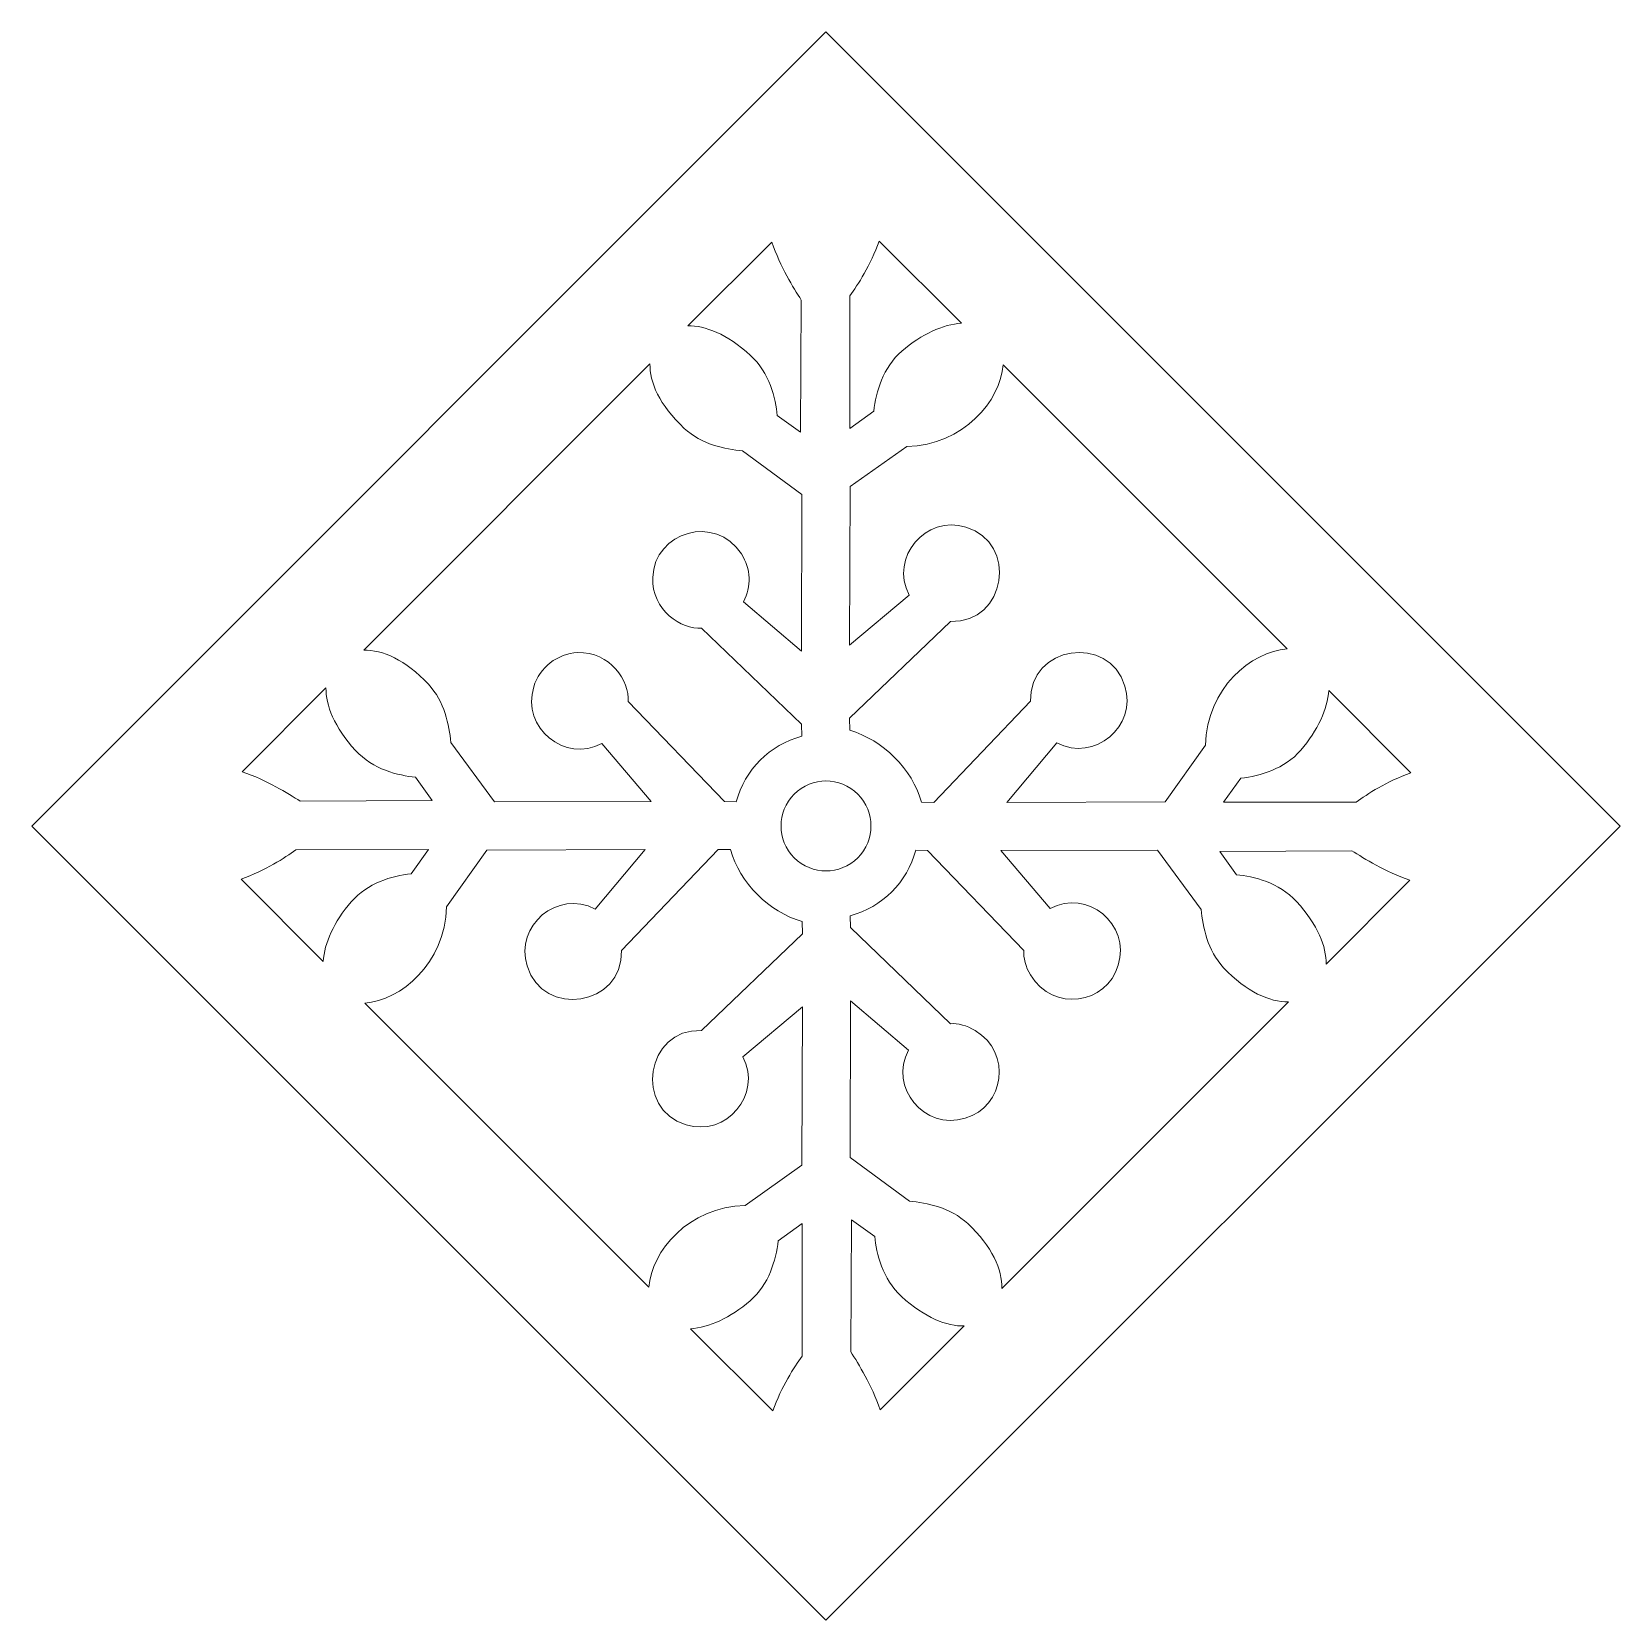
# Model space of a CAD drawing. Header units: inches. Extents: x 0.05 to 4.05, y 0.05 to 4.05.
import ezdxf

# ---------------------------------------------------------------- set-up
doc = ezdxf.new("R2010")
doc.units = ezdxf.units.IN
doc.header["$MEASUREMENT"] = 0
doc.layers.add('_U+0421_U+043B_U+043E_U+0439 1', color=7, linetype='Continuous')

msp = doc.modelspace()

# ---------------------------------------------------------------- linework, layer by layer
at = {"layer": '_U+0421_U+043B_U+043E_U+0439 1', "color": 12, "lineweight": 9, "true_color": 0xe30613}
msp.add_lwpolyline([(2.05, 4.05), (0.05, 2.05), (2.05, 0.05), (4.05, 2.05), (2.05, 4.05)], dxfattribs=at)
for points, knots in [([(1.9134, 3.5206), (1.9354, 3.4571), (1.9675, 3.4055), (1.9877, 3.3744), (1.9877, 3.3744), (1.9857, 3.0419), (1.9857, 3.0419), (1.9857, 3.0419), (1.9273, 3.0841), (1.9273, 3.0841), (1.9228, 3.1263), (1.9079, 3.1912), (1.8597, 3.235), (1.8, 3.2893), (1.7454, 3.3103), (1.7024, 3.3095), (1.7024, 3.3095), (1.9134, 3.5206), (1.9134, 3.5206)], [0, 0, 0, 0, 1, 1, 1, 2, 2, 2, 3, 3, 3, 4, 4, 4, 5, 5, 5, 6, 6, 6, 6]), ([(2.1101, 3.3854), (2.1304, 3.413), (2.1617, 3.4616), (2.1841, 3.5231), (2.1841, 3.5231), (2.391, 3.3161), (2.391, 3.3161), (2.3451, 3.3132), (2.2908, 3.289), (2.2408, 3.2457), (2.1935, 3.2045), (2.1761, 3.1435), (2.1702, 3.095), (2.1702, 3.095), (2.1096, 3.0512), (2.1096, 3.0512), (2.1096, 3.0512), (2.1101, 3.3854), (2.1101, 3.3854)], [0, 0, 0, 0, 1, 1, 1, 2, 2, 2, 3, 3, 3, 4, 4, 4, 5, 5, 5, 6, 6, 6, 6]), ([(1.6067, 3.2138), (1.6057, 3.1681), (1.6298, 3.1104), (1.6931, 3.0513), (1.737, 3.0104), (1.7961, 2.9991), (1.8396, 2.9948), (1.8396, 2.9948), (1.9891, 2.8847), (1.9891, 2.8847), (1.9891, 2.8847), (1.9882, 2.4903), (1.9882, 2.4903), (1.9882, 2.4903), (1.8424, 2.6148), (1.8424, 2.6148), (1.8626, 2.6527), (1.8612, 2.6974), (1.837, 2.7351), (1.7725, 2.8359), (1.6179, 2.7921), (1.6136, 2.6755), (1.6105, 2.593), (1.6866, 2.5443), (1.7367, 2.5481), (1.7367, 2.5481), (1.9886, 2.3061), (1.9886, 2.3061), (1.9886, 2.3061), (1.9891, 2.2761), (1.9891, 2.2761), (1.9083, 2.2544), (1.8456, 2.1917), (1.824, 2.111), (1.824, 2.111), (1.794, 2.1114), (1.794, 2.1114), (1.794, 2.1114), (1.552, 2.3634), (1.552, 2.3634), (1.5558, 2.414), (1.5065, 2.4896), (1.4246, 2.4865), (1.374, 2.4846), (1.3285, 2.4493), (1.3139, 2.4007), (1.2827, 2.2963), (1.393, 2.2085), (1.4852, 2.2577), (1.4852, 2.2577), (1.6098, 2.1118), (1.6098, 2.1118), (1.6098, 2.1118), (1.2154, 2.111), (1.2154, 2.111), (1.2154, 2.111), (1.1053, 2.2605), (1.1053, 2.2605), (1.101, 2.304), (1.0897, 2.3631), (1.0487, 2.407), (0.9913, 2.4686), (0.9327, 2.4937), (0.8858, 2.4929), (0.8858, 2.4929), (1.6067, 3.2138), (1.6067, 3.2138)], [0, 0, 0, 0, 1, 1, 1, 2, 2, 2, 3, 3, 3, 4, 4, 4, 5, 5, 5, 6, 6, 6, 7, 7, 7, 8, 8, 8, 9, 9, 9, 10, 10, 10, 11, 11, 11, 12, 12, 12, 13, 13, 13, 14, 14, 14, 15, 15, 15, 16, 16, 16, 17, 17, 17, 18, 18, 18, 19, 19, 19, 20, 20, 20, 21, 21, 21, 22, 22, 22, 22]), ([(2.1109, 2.9045), (2.1109, 2.9045), (2.2537, 3.0058), (2.2537, 3.0058), (2.3964, 3.0087), (2.4896, 3.1213), (2.4959, 3.2112), (2.4959, 3.2112), (3.2111, 2.496), (3.2111, 2.496), (3.1212, 2.4897), (3.0086, 2.3965), (3.0057, 2.2538), (3.0057, 2.2538), (2.9044, 2.111), (2.9044, 2.111), (2.9044, 2.111), (2.5051, 2.1091), (2.5051, 2.1091), (2.5051, 2.1091), (2.6312, 2.2593), (2.6312, 2.2593), (2.7271, 2.2098), (2.8332, 2.301), (2.8027, 2.4025), (2.763, 2.5348), (2.5605, 2.5043), (2.5648, 2.364), (2.5648, 2.364), (2.3216, 2.1093), (2.3216, 2.1093), (2.3216, 2.1093), (2.2909, 2.1097), (2.2909, 2.1097), (2.2665, 2.194), (2.1939, 2.2666), (2.1096, 2.291), (2.1096, 2.291), (2.1092, 2.3217), (2.1092, 2.3217), (2.1092, 2.3217), (2.3639, 2.5649), (2.3639, 2.5649), (2.504, 2.5606), (2.5348, 2.7631), (2.4024, 2.8028), (2.301, 2.8332), (2.2097, 2.7274), (2.2592, 2.6313), (2.2592, 2.6313), (2.109, 2.5052), (2.109, 2.5052), (2.109, 2.5052), (2.1109, 2.9045), (2.1109, 2.9045)], [0, 0, 0, 0, 1, 1, 1, 2, 2, 2, 3, 3, 3, 4, 4, 4, 5, 5, 5, 6, 6, 6, 7, 7, 7, 8, 8, 8, 9, 9, 9, 10, 10, 10, 11, 11, 11, 12, 12, 12, 13, 13, 13, 14, 14, 14, 15, 15, 15, 16, 16, 16, 17, 17, 17, 18, 18, 18, 18]), ([(0.7908, 2.3979), (0.7901, 2.3543), (0.8115, 2.2993), (0.8651, 2.2404), (0.9089, 2.1922), (0.9738, 2.1773), (1.016, 2.1728), (1.016, 2.1728), (1.0582, 2.1144), (1.0582, 2.1144), (1.0582, 2.1144), (0.7257, 2.1124), (0.7257, 2.1124), (0.6946, 2.1326), (0.643, 2.1647), (0.5795, 2.1867), (0.5795, 2.1867), (0.7908, 2.3979), (0.7908, 2.3979)], [0, 0, 0, 0, 1, 1, 1, 2, 2, 2, 3, 3, 3, 4, 4, 4, 5, 5, 5, 6, 6, 6, 6]), ([(3.2456, 2.2409), (3.2889, 2.2909), (3.3131, 2.3452), (3.316, 2.3911), (3.316, 2.3911), (3.523, 2.1842), (3.523, 2.1842), (3.4615, 2.1618), (3.4129, 2.1305), (3.3853, 2.1102), (3.3853, 2.1102), (3.0511, 2.1097), (3.0511, 2.1097), (3.0511, 2.1097), (3.0949, 2.1703), (3.0949, 2.1703), (3.1434, 2.1762), (3.2046, 2.1937), (3.2456, 2.2409)], [0, 0, 0, 0, 1, 1, 1, 2, 2, 2, 3, 3, 3, 4, 4, 4, 5, 5, 5, 6, 6, 6, 6]), ([(1.9699, 1.97), (1.9257, 2.0143), (1.9257, 2.0859), (1.9699, 2.1302), (2.0142, 2.1744), (2.0858, 2.1744), (2.1301, 2.1302), (2.1743, 2.0859), (2.1743, 2.0143), (2.1301, 1.97), (2.0858, 1.9258), (2.0142, 1.9258), (1.9699, 1.97)], [0, 0, 0, 0, 1, 1, 1, 2, 2, 2, 3, 3, 3, 4, 4, 4, 4]), ([(0.8544, 1.8593), (0.811, 1.8092), (0.7868, 1.7548), (0.784, 1.7089), (0.784, 1.7089), (0.5769, 1.916), (0.5769, 1.916), (0.6384, 1.9384), (0.6871, 1.9696), (0.7147, 1.99), (0.7147, 1.99), (1.0489, 1.9905), (1.0489, 1.9905), (1.0489, 1.9905), (1.0051, 1.9299), (1.0051, 1.9299), (0.9566, 1.924), (0.8955, 1.9065), (0.8544, 1.8593)], [0, 0, 0, 0, 1, 1, 1, 2, 2, 2, 3, 3, 3, 4, 4, 4, 5, 5, 5, 6, 6, 6, 6]), ([(1.9891, 1.1957), (1.9891, 1.1957), (1.8463, 1.0944), (1.8463, 1.0944), (1.7035, 1.0915), (1.6103, 0.9787), (1.604, 0.8888), (1.604, 0.8888), (0.8887, 1.6042), (0.8887, 1.6042), (0.9786, 1.6104), (1.0914, 1.7036), (1.0943, 1.8464), (1.0943, 1.8464), (1.1956, 1.9892), (1.1956, 1.9892), (1.1956, 1.9892), (1.5948, 1.9911), (1.5948, 1.9911), (1.5948, 1.9911), (1.4688, 1.8409), (1.4688, 1.8409), (1.3727, 1.8905), (1.2669, 1.7991), (1.2973, 1.6977), (1.337, 1.5653), (1.5395, 1.5961), (1.5352, 1.7363), (1.5352, 1.7363), (1.7784, 1.9909), (1.7784, 1.9909), (1.7784, 1.9909), (1.8091, 1.9905), (1.8091, 1.9905), (1.8335, 1.9062), (1.9061, 1.8336), (1.9903, 1.8093), (1.9903, 1.8093), (1.9908, 1.7786), (1.9908, 1.7786), (1.9908, 1.7786), (1.7361, 1.5353), (1.7361, 1.5353), (1.5958, 1.5396), (1.5654, 1.3371), (1.6976, 1.2974), (1.7989, 1.267), (1.8903, 1.3728), (1.8408, 1.4689), (1.8408, 1.4689), (1.991, 1.595), (1.991, 1.595), (1.991, 1.595), (1.9891, 1.1957), (1.9891, 1.1957)], [0, 0, 0, 0, 1, 1, 1, 2, 2, 2, 3, 3, 3, 4, 4, 4, 5, 5, 5, 6, 6, 6, 7, 7, 7, 8, 8, 8, 9, 9, 9, 10, 10, 10, 11, 11, 11, 12, 12, 12, 13, 13, 13, 14, 14, 14, 15, 15, 15, 16, 16, 16, 17, 17, 17, 18, 18, 18, 18]), ([(2.4928, 0.8856), (2.4937, 0.9325), (2.4687, 0.9913), (2.4069, 1.0488), (2.363, 1.0898), (2.3039, 1.1011), (2.2604, 1.1054), (2.2604, 1.1054), (2.1109, 1.2155), (2.1109, 1.2155), (2.1109, 1.2155), (2.1118, 1.6099), (2.1118, 1.6099), (2.1118, 1.6099), (2.2576, 1.4853), (2.2576, 1.4853), (2.2084, 1.3932), (2.2962, 1.2828), (2.4006, 1.314), (2.4992, 1.3435), (2.5199, 1.4783), (2.4253, 1.5351), (2.4043, 1.5477), (2.3821, 1.5535), (2.3633, 1.5521), (2.3633, 1.5521), (2.1114, 1.7941), (2.1114, 1.7941), (2.1114, 1.7941), (2.1109, 1.8241), (2.1109, 1.8241), (2.1917, 1.8458), (2.2544, 1.9085), (2.276, 1.9892), (2.276, 1.9892), (2.306, 1.9887), (2.306, 1.9887), (2.306, 1.9887), (2.548, 1.7368), (2.548, 1.7368), (2.5466, 1.718), (2.5524, 1.6958), (2.565, 1.6748), (2.6219, 1.5802), (2.7567, 1.6009), (2.7861, 1.6995), (2.8173, 1.8039), (2.707, 1.8917), (2.6148, 1.8425), (2.6148, 1.8425), (2.4902, 1.9883), (2.4902, 1.9883), (2.4902, 1.9883), (2.8846, 1.9892), (2.8846, 1.9892), (2.8846, 1.9892), (2.9947, 1.8397), (2.9947, 1.8397), (2.999, 1.7962), (3.0103, 1.7371), (3.0513, 1.6932), (3.1087, 1.6316), (3.1675, 1.6065), (3.2145, 1.6074), (3.2145, 1.6074), (2.4928, 0.8856), (2.4928, 0.8856)], [0, 0, 0, 0, 1, 1, 1, 2, 2, 2, 3, 3, 3, 4, 4, 4, 5, 5, 5, 6, 6, 6, 7, 7, 7, 8, 8, 8, 9, 9, 9, 10, 10, 10, 11, 11, 11, 12, 12, 12, 13, 13, 13, 14, 14, 14, 15, 15, 15, 16, 16, 16, 17, 17, 17, 18, 18, 18, 19, 19, 19, 20, 20, 20, 21, 21, 21, 22, 22, 22, 22]), ([(3.3094, 1.7023), (3.3101, 1.7458), (3.2886, 1.8007), (3.2349, 1.8598), (3.1911, 1.908), (3.1262, 1.923), (3.084, 1.9274), (3.084, 1.9274), (3.0418, 1.9858), (3.0418, 1.9858), (3.0418, 1.9858), (3.3743, 1.9878), (3.3743, 1.9878), (3.4054, 1.9676), (3.457, 1.9355), (3.5206, 1.9135), (3.5206, 1.9135), (3.3094, 1.7023), (3.3094, 1.7023)], [0, 0, 0, 0, 1, 1, 1, 2, 2, 2, 3, 3, 3, 4, 4, 4, 5, 5, 5, 6, 6, 6, 6]), ([(1.9899, 0.7148), (1.9695, 0.6871), (1.9383, 0.6385), (1.9159, 0.577), (1.9159, 0.577), (1.7088, 0.7841), (1.7088, 0.7841), (1.7547, 0.7869), (1.8091, 0.8111), (1.8592, 0.8545), (1.9066, 0.8957), (1.9239, 0.9567), (1.9298, 1.0052), (1.9298, 1.0052), (1.9904, 1.049), (1.9904, 1.049), (1.9904, 1.049), (1.9899, 0.7148), (1.9899, 0.7148)], [0, 0, 0, 0, 1, 1, 1, 2, 2, 2, 3, 3, 3, 4, 4, 4, 5, 5, 5, 6, 6, 6, 6]), ([(2.1866, 0.5795), (2.1646, 0.6431), (2.1325, 0.6947), (2.1123, 0.7258), (2.1123, 0.7258), (2.1143, 1.0583), (2.1143, 1.0583), (2.1143, 1.0583), (2.1727, 1.0161), (2.1727, 1.0161), (2.1771, 0.9739), (2.1921, 0.909), (2.2403, 0.8652), (2.2994, 0.8115), (2.3545, 0.7901), (2.3981, 0.791), (2.3981, 0.791), (2.1866, 0.5795), (2.1866, 0.5795)], [0, 0, 0, 0, 1, 1, 1, 2, 2, 2, 3, 3, 3, 4, 4, 4, 5, 5, 5, 6, 6, 6, 6])]:
    msp.add_open_spline(points, degree=3, knots=knots, dxfattribs=at)

doc.saveas('drawing.dxf')
